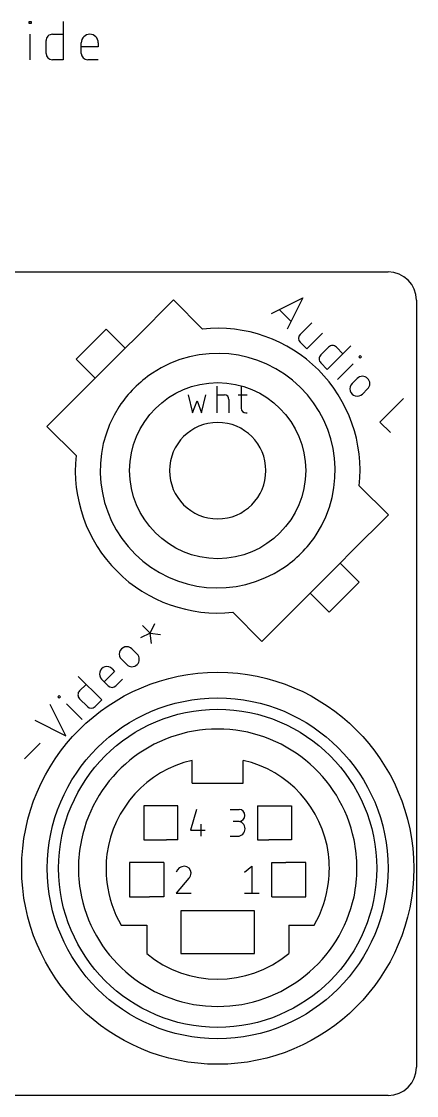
# Model space of a CAD drawing. Extents: x 0 to 39, y 0 to 37.8.
# Drawn here: x 25.09 to 39, y 0 to 37.81 of the extents above; entities that cross this region are included whole.
import ezdxf

# ---------------------------------------------------------------- set-up
doc = ezdxf.new("R2010")
doc.units = 0
for name, color, linetype in [('20', 30, 'CONTINUOUS'), ('21', 253, 'CONTINUOUS'), ('51', 253, 'CONTINUOUS')]:
    doc.layers.add(name, color=color, linetype=linetype)

msp = doc.modelspace()

# ---------------------------------------------------------------- linework, layer by layer
at = {"layer": '20'}
for p, q in [((1, 29), (38, 29)), ((39, 28), (39, 1)), ((38, 0), (1, 0))]:
    msp.add_line(p, q, dxfattribs=at)
for centre, start, end in [((38, 28), 0, 90), ((38, 1), 270, 0)]:
    msp.add_arc(centre, 1, start, end, dxfattribs=at)
at = {"layer": '21'}
for p, q in [((25.3607, 37.7391), (25.3607, 37.8139)), ((25.3607, 37.8139), (25.4355, 37.8139)), ((25.4355, 37.8139), (25.4355, 37.7391)), ((26.5556, 37.8139), (26.5556, 36.4676)), ((25.4355, 37.7391), (25.3607, 37.7391)), ((25.3981, 36.4676), (25.3981, 37.3651)), ((25.9573, 36.692), (25.9573, 37.1408)), ((26.1816, 37.3651), (26.5556, 37.3651)), ((27.1978, 36.692), (27.1978, 37.066)), ((27.7962, 37.066), (27.7962, 36.9164)), ((27.7962, 36.9164), (27.1978, 36.9164)), ((26.5556, 36.4676), (26.1816, 36.4676)), ((27.7962, 36.4676), (27.4222, 36.4676)), ((29.1362, 26.7023), (30.4444, 28.0104)), ((30.4444, 28.0104), (31.4697, 26.9851)), ((33.894, 27.5304), (34.9955, 28.0812)), ((34.9955, 28.0812), (34.4448, 26.9796)), ((34.5825, 27.255), (34.1694, 27.6681)), ((35.3178, 27.2081), (34.9047, 26.795)), ((34.9047, 26.5196), (35.1342, 26.2901)), ((35.1342, 26.2901), (35.685, 26.8409)), ((35.628, 26.0717), (35.9034, 26.3471)), ((36.6837, 26.393), (35.8575, 25.5668)), ((36.1788, 26.3471), (36.4083, 26.1176)), ((35.8575, 25.5668), (35.628, 25.7963)), ((36.2168, 25.2075), (36.7676, 25.7583)), ((36.9742, 26.0107), (37.0201, 26.0566)), ((37.0201, 25.9648), (36.9742, 26.0107)), ((37.0201, 26.0566), (37.066, 26.0107)), ((37.066, 26.0107), (37.0201, 25.9648)), ((31.9797, 24.0381), (31.9797, 24.9779)), ((32.8302, 24.9779), (32.8302, 24.1947)), ((36.7287, 25.0628), (36.9123, 25.2464)), ((25.9896, 23.5556), (27.2624, 24.8284)), ((30.9609, 24.6646), (31.1175, 24.0381)), ((31.4308, 24.0381), (31.5874, 24.6646)), ((31.9797, 24.6646), (32.2408, 24.6646)), ((32.7258, 24.6646), (33.0391, 24.6646)), ((37.2795, 24.8792), (37.0959, 24.6956)), ((31.1175, 24.0381), (31.2742, 24.4558)), ((31.2742, 24.4558), (31.4308, 24.0381)), ((32.3974, 24.508), (32.3974, 24.0381)), ((38.5393, 24.5373), (37.7131, 23.7111)), ((32.9869, 24.0381), (33.0391, 24.0381)), ((27.0149, 22.5303), (25.9896, 23.5556)), ((37.7131, 23.7111), (38.0803, 23.3439)), ((36.9851, 21.4697), (38.0104, 20.4444)), ((38.0104, 20.4444), (36.7023, 19.1362)), ((34.8638, 17.2977), (33.5556, 15.9896)), ((33.5556, 15.9896), (32.5303, 17.0149)), ((29.6233, 16.2765), (29.2791, 16.1158)), ((29.3479, 16.5519), (29.6233, 16.2765)), ((29.6233, 16.2765), (29.7839, 16.6207)), ((29.6233, 16.2765), (29.9905, 16.2306)), ((29.6692, 15.9093), (29.6233, 16.2765)), ((28.9797, 15.7247), (29.1633, 15.5411)), ((28.7961, 15.1739), (28.6125, 15.3575)), ((27.0887, 14.7517), (27.9149, 13.9255)), ((28.3711, 14.9324), (28.0039, 14.5652)), ((28.2793, 15.0242), (28.3711, 14.9324)), ((27.1346, 14.2468), (27.3641, 14.4763)), ((28.1416, 14.4275), (27.9121, 14.657)), ((28.6465, 14.657), (28.417, 14.4275)), ((26.3745, 14.0374), (26.4204, 14.0833)), ((26.4204, 13.9915), (26.3745, 14.0374)), ((26.4204, 14.0833), (26.4663, 14.0374)), ((26.4663, 14.0374), (26.4204, 13.9915)), ((26.6578, 12.6684), (26.1071, 13.77)), ((27.2236, 13.2342), (26.6728, 13.785)), ((27.41, 13.696), (27.1346, 13.9714)), ((27.9149, 13.9255), (27.6854, 13.696)), ((25.5563, 13.2192), (26.6578, 12.6684)), ((25.1991, 11.8522), (25.7498, 12.403)), ((31.1, 11), (31.1, 11.8)), ((32.9, 11), (32.9, 11.8)), ((31.1, 11), (32.9, 11)), ((30.6, 10.2), (30.2, 10.2)), ((30.6, 9), (30.6, 10.2)), ((31.2478, 10.0699), (31.0389, 9.3389)), ((32.4389, 10.0699), (32.7522, 10.0699)), ((33.4, 10.2), (33.4, 9)), ((33.4, 10.2), (33.8, 10.2)), ((31.4044, 9.5478), (31.4044, 9.1301)), ((32.7522, 9.6522), (32.5434, 9.6522)), ((31.0389, 9.3389), (31.5611, 9.3389)), ((32.4389, 9.1301), (32.7, 9.1301)), ((30.6, 9), (30.2, 9)), ((33.4, 9), (33.8, 9)), ((30.1, 8.2), (29.6, 8.2)), ((30.1, 8.2), (30.1, 7)), ((32.9389, 7.8611), (33.2, 8.0699)), ((33.2, 8.0699), (33.2, 7.1301)), ((33.9, 7), (33.9, 8.2)), ((33.9, 8.2), (34.4, 8.2)), ((30.9827, 7.6522), (30.5389, 7.1301)), ((30.1, 7), (29.6, 7)), ((30.5389, 7.1301), (31.0611, 7.1301)), ((32.9389, 7.1301), (33.4611, 7.1301)), ((33.9, 7), (34.4, 7)), ((33.3, 6.5), (30.7, 6.5)), ((30.7, 6.5), (30.7, 5)), ((33.3, 5), (33.3, 6.5)), ((28.6, 6), (29.5, 6)), ((29.5, 6), (29.5, 5)), ((34.5, 6), (35.4, 6)), ((34.5, 6), (34.5, 5)), ((30.7, 5), (33.3, 5))]:
    msp.add_line(p, q, dxfattribs=at)
for centre, radius in [((32, 22), 3.1), ((32, 8), 6.9), ((32, 8), 6), ((32, 8), 5.6)]:
    msp.add_circle(centre, radius, dxfattribs=at)
for centre, radius, start, end in [((26.1816, 37.1408), 0.2244, 89.9992, 180), ((27.497, 37.066), 0.2992, 0, 180), ((26.1816, 36.692), 0.2244, 180, 270), ((27.4222, 36.692), 0.2244, 180, 270), ((32, 22), 5.0133, 353.9278, 96.0722), ((35.0424, 26.6573), 0.1947, 134.9997, 224.999), ((32.0036, 21.9964), 4.1332, 326.8671, 123.8403), ((36.0411, 26.2094), 0.1947, 44.9997, 135.0003), ((35.7657, 25.934), 0.1947, 134.9997, 225.0003), ((36.9123, 24.8792), 0.2596, 135, 315.0005), ((37.0959, 25.0628), 0.2596, 315, 135), ((32.2408, 24.508), 0.1566, 0.0011, 90), ((31.9964, 22.0036), 4.1332, 146.8671, 303.8403), ((32.9869, 24.1947), 0.1566, 180, 270), ((32, 22), 1.6971, 90, 0), ((32, 22), 5.0132, 173.9275, 276.0725), ((28.7961, 15.5411), 0.2596, 44.9993, 224.9998), ((28.9797, 15.3575), 0.2596, 225.0007, 45.0002), ((28.0957, 14.8406), 0.2596, 44.9993, 224.9998), ((28.2793, 14.5652), 0.1947, 225.001, 315.0003), ((27.2723, 14.1091), 0.1947, 134.9997, 225.0003), ((27.5477, 13.8337), 0.1947, 225.001, 315.0003), ((32, 8), 4.9031, 11.7683, 168.2317), ((31.9843, 7.9825), 3.9186, 103.0415, 172.4112), ((32.0158, 7.9825), 3.9186, 7.5888, 76.9585), ((32.7522, 9.8611), 0.2088, 270, 90), ((32.7, 9.3912), 0.2611, 270, 90), ((30.8261, 7.7681), 0.3018, 90.0001, 162.055), ((30.8261, 7.835), 0.235, 0, 90), ((30.8087, 7.835), 0.2524, 313.6042, 359.9995), ((32.0102, 7.9701), 3.9384, 186.8551, 210.0148), ((31.9898, 7.9701), 3.9384, 329.9852, 353.1449), ((32, 8.05), 4.9135, 192.3391, 347.6609), ((32, 8), 3.9051, 230.1944, 309.8056)]:
    msp.add_arc(centre, radius, start, end, dxfattribs=at)
at = {"layer": '51'}
for p, q in [((28.0756, 26.9851), (27.0149, 25.9244)), ((28.7473, 26.3133), (28.0756, 26.9851)), ((29.1362, 26.7023), (28.7473, 26.3133)), ((28.7473, 26.3133), (27.6866, 25.2527)), ((27.0149, 25.9244), (27.6866, 25.2527)), ((27.6866, 25.2527), (27.2624, 24.8284)), ((36.7023, 19.1362), (36.3133, 18.7473)), ((36.3133, 18.7473), (35.2527, 17.6866)), ((36.3133, 18.7473), (36.9851, 18.0756)), ((36.9851, 18.0756), (35.9244, 17.0149)), ((35.2527, 17.6866), (34.8638, 17.2977)), ((35.9244, 17.0149), (35.2527, 17.6866)), ((30.2, 10.2), (29.4, 10.2)), ((29.4, 10.2), (29.4, 9)), ((33.8, 10.2), (34.6, 10.2)), ((34.6, 10.2), (34.6, 9)), ((29.4, 9), (30.2, 9)), ((34.6, 9), (33.8, 9)), ((29.6, 8.2), (28.9, 8.2)), ((28.9, 8.2), (28.9, 7)), ((35.1, 8.2), (34.4, 8.2)), ((35.1, 7), (35.1, 8.2)), ((28.9, 7), (29.6, 7)), ((34.4, 7), (35.1, 7))]:
    msp.add_line(p, q, dxfattribs=at)
for centre, radius, start, end in [((31.9824, 21.9822), 4.1333, 123.4866, 146.5134), ((32, 22), 1.6971, 0, 90), ((32.0176, 22.0178), 4.1333, 303.4866, 326.5134), ((32, 8), 4.9031, 168.2317, 191.7683), ((32, 8), 4.9031, 348.2317, 11.7683), ((32, 8), 3.9319, 172.6942, 187.3058), ((32, 8), 3.9319, 352.6942, 7.3058)]:
    msp.add_arc(centre, radius, start, end, dxfattribs=at)

doc.saveas('drawing.dxf')
